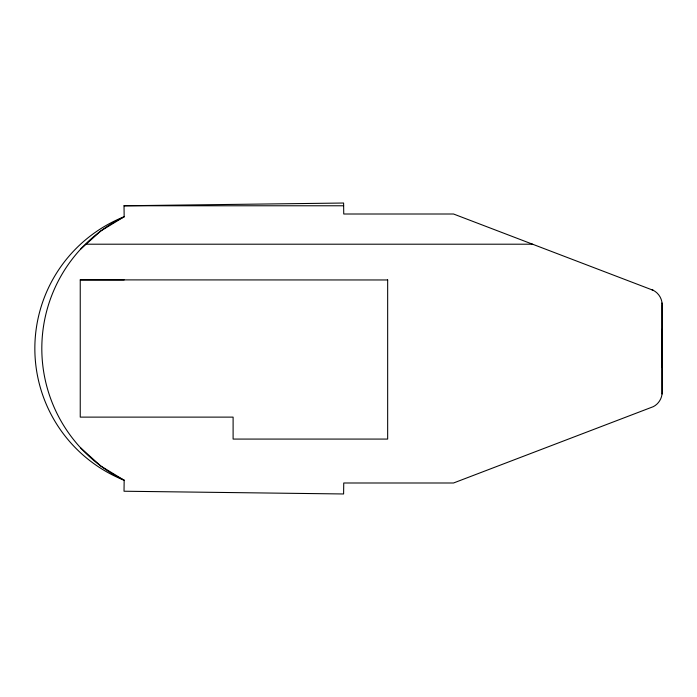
<?xml version="1.0" encoding="UTF-8"?>
<svg xmlns="http://www.w3.org/2000/svg" width="697" height="697" viewBox="0 0 697 697"><rect width="100%" height="100%" fill="white"/><g stroke="black" fill="none" stroke-linecap="round" stroke-linejoin="round"><path stroke-width="1.05" d="M124.162 279.906L80.242 279.88L80.242 417.12L233.103 417.12L233.103 439.075L387.663 439.075L387.663 279.88M662.15 349.249L662.141 366.988M662.133 347.751L662.141 329.289L662.141 329.786M662.141 367.502L662.141 367.214M662.089 303.787C661.81 298.177 658.325 292.906 653.333 290.353L453.538 214.005L343.743 214.005L343.604 203.027L124.022 205.772L124.162 216.75A141.831 141.831 0 0 0 124.162 480.25L124.022 491.228L343.604 493.973L343.743 482.995L453.538 482.995L653.333 406.647C658.587 403.981 662.098 398.309 662.141 392.42L662.089 304.58M80.625 249.151L100.882 230.916L124.162 216.75A146.57 146.57 0 0 0 124.162 480.25L100.882 466.084L80.625 447.849M124.022 205.772L343.638 205.772M86.123 244.203L532.665 244.203M80.242 279.88L387.663 279.967M651.887 289.691L653.333 290.353M662.15 342.131L662.133 354.869M662.037 302.986L662.037 394.014"/></g></svg>
